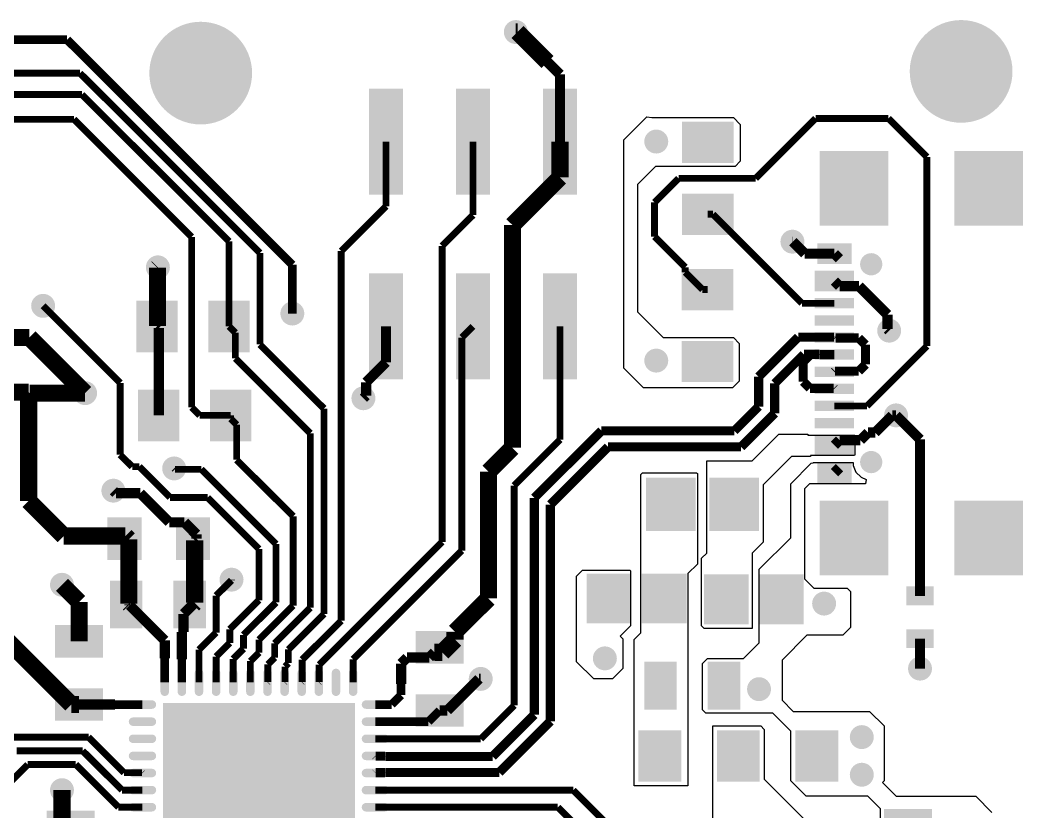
# Model space of a CAD drawing. Header units: inches. Extents: x 70.3 to 121.3, y 69 to 111.2.
# Drawn here: x 92.03 to 121.3, y 87.61 to 110.75 of the extents above; entities that cross this region are included whole.
import ezdxf

# ---------------------------------------------------------------- set-up
doc = ezdxf.new("R2010")
doc.units = ezdxf.units.IN
doc.layers.add('L1 -Signal)', color=1, linetype='Continuous')

msp = doc.modelspace()

# ---------------------------------------------------------------- hatches: boundary and pattern name
at = {"layer": 'L1 -Signal)'}
h = msp.add_hatch(color=7, dxfattribs=at)
edge = h.paths.add_edge_path()
edge.add_arc((97.3, 109.2), 1.5, 0, 360)
h = msp.add_hatch(color=7, dxfattribs=at)
edge = h.paths.add_edge_path()
edge.add_arc((106.5, 110.4), 0.35, 0, 360)
h = msp.add_hatch(color=7, dxfattribs=at)
edge = h.paths.add_edge_path()
edge.add_arc((119.5, 109.25), 1.5, 0, 360)
for points in [[(103.21, 105.65), (102.21, 105.65), (102.21, 108.75), (103.21, 108.75)], [(105.75, 105.65), (104.75, 105.65), (104.75, 108.75), (105.75, 108.75)], [(108.29, 105.65), (107.29, 105.65), (107.29, 108.75), (108.29, 108.75)], [(111.348, 106.574), (111.348, 107.781), (112.856, 107.781), (112.856, 106.574)], [(115.375, 104.745), (115.375, 106.925), (117.375, 106.925), (117.375, 104.745)], [(119.305, 104.745), (119.305, 106.925), (121.305, 106.925), (121.305, 104.745)], [(111.348, 104.473), (111.348, 105.679), (112.856, 105.679), (112.856, 104.473)], [(115.3, 103.625), (115.3, 104.225), (116.3, 104.225), (116.3, 103.625)], [(112.854, 103.479), (112.854, 102.273), (111.346, 102.273), (111.346, 103.479)], [(115.225, 102.825), (115.225, 103.425), (116.375, 103.425), (116.375, 102.825)], [(103.21, 100.25), (102.21, 100.25), (102.21, 103.35), (103.21, 103.35)], [(105.75, 100.25), (104.75, 100.25), (104.75, 103.35), (105.75, 103.35)], [(108.29, 100.25), (107.29, 100.25), (107.29, 103.35), (108.29, 103.35)], [(96.627, 101.046), (95.421, 101.046), (95.421, 102.554), (96.627, 102.554)], [(98.729, 101.046), (97.523, 101.046), (97.523, 102.554), (98.729, 102.554)], [(115.225, 102.325), (115.225, 102.625), (116.375, 102.625), (116.375, 102.325)], [(115.225, 101.825), (115.225, 102.125), (116.375, 102.125), (116.375, 101.825)], [(115.225, 101.325), (115.225, 101.625), (116.375, 101.625), (116.375, 101.325)], [(112.854, 101.377), (112.854, 100.171), (111.346, 100.171), (111.346, 101.377)], [(115.225, 100.825), (115.225, 101.125), (116.375, 101.125), (116.375, 100.825)], [(115.225, 100.325), (115.225, 100.625), (116.375, 100.625), (116.375, 100.325)], [(96.677, 98.446), (95.471, 98.446), (95.471, 99.954), (96.677, 99.954)], [(98.779, 98.446), (97.573, 98.446), (97.573, 99.954), (98.779, 99.954)], [(115.225, 99.825), (115.225, 100.125), (116.375, 100.125), (116.375, 99.825)], [(115.225, 99.325), (115.225, 99.625), (116.375, 99.625), (116.375, 99.325)], [(115.225, 98.825), (115.225, 99.125), (116.375, 99.125), (116.375, 98.825)], [(115.225, 98.025), (115.225, 98.625), (116.375, 98.625), (116.375, 98.025)], [(115.3, 97.225), (115.3, 97.825), (116.3, 97.825), (116.3, 97.225)], [(111.752, 95.822), (110.297, 95.822), (110.297, 97.378), (111.752, 97.378)], [(113.603, 95.822), (112.148, 95.822), (112.148, 97.378), (113.603, 97.378)], [(115.375, 94.525), (115.375, 96.705), (117.375, 96.705), (117.375, 94.525)], [(119.305, 94.525), (119.305, 96.705), (121.305, 96.705), (121.305, 94.525)], [(94.575, 96.225), (95.575, 96.225), (95.575, 94.975), (94.575, 94.975)], [(96.575, 96.225), (97.575, 96.225), (97.575, 94.975), (96.575, 94.975)], [(109.872, 93.122), (108.567, 93.122), (108.567, 94.578), (109.872, 94.578)], [(111.483, 93.122), (110.178, 93.122), (110.178, 94.578), (111.483, 94.578)], [(94.65, 94.375), (95.6, 94.375), (95.6, 92.975), (94.65, 92.975)], [(96.5, 94.375), (97.45, 94.375), (97.45, 92.975), (96.5, 92.975)], [(111.992, 94.553), (113.297, 94.553), (113.297, 93.097), (111.992, 93.097)], [(113.603, 94.553), (114.908, 94.553), (114.908, 93.097), (113.603, 93.097)], [(118.7, 94.2), (118.7, 93.65), (117.9, 93.65), (117.9, 94.2)], [(93.05, 92.125), (93.05, 93.075), (94.45, 93.075), (94.45, 92.125)], [(104.975, 92.9), (104.975, 91.95), (103.575, 91.95), (103.575, 92.9)], [(118.7, 92.95), (118.7, 92.4), (117.9, 92.4), (117.9, 92.95)], [(110.25, 92), (111.2, 92), (111.2, 90.6), (110.25, 90.6)], [(112.1, 92), (113.05, 92), (113.05, 90.6), (112.1, 90.6)], [(93.05, 90.275), (93.05, 91.225), (94.45, 91.225), (94.45, 90.275)], [(96.2, 90.8), (101.8, 90.8), (101.8, 85.2), (96.2, 85.2)], [(104.975, 91.05), (104.975, 90.1), (103.575, 90.1), (103.575, 91.05)], [(111.331, 89.995), (111.331, 88.495), (110.081, 88.495), (110.081, 89.995)], [(113.621, 89.995), (113.621, 88.495), (112.371, 88.495), (112.371, 89.995)], [(115.911, 89.995), (115.911, 88.495), (114.661, 88.495), (114.661, 89.995)], [(92.8, 86.7), (92.8, 87.65), (94.2, 87.65), (94.2, 86.7)], [(117.25, 86.749), (117.25, 87.699), (118.65, 87.699), (118.65, 86.749)]]:
    msp.add_hatch(color=7, dxfattribs=at).paths.add_polyline_path(points)
h = msp.add_hatch(color=7, dxfattribs=at)
edge = h.paths.add_edge_path()
edge.add_arc((110.6, 107.2), 0.35, 0, 360)
h = msp.add_hatch(color=7, dxfattribs=at)
edge = h.paths.add_edge_path()
edge.add_arc((114.575, 104.275), 0.35, 0, 360)
h = msp.add_hatch(color=7, dxfattribs=at)
edge = h.paths.add_edge_path()
edge.add_arc((96.05, 103.525), 0.35, 0, 360)
h = msp.add_hatch(color=7, dxfattribs=at)
edge = h.paths.add_edge_path()
edge.add_arc((116.875, 103.615), 0.325, 0, 360)
h = msp.add_hatch(color=7, dxfattribs=at)
edge = h.paths.add_edge_path()
edge.add_arc((92.7, 102.4), 0.35, 0, 360)
h = msp.add_hatch(color=7, dxfattribs=at)
edge = h.paths.add_edge_path()
edge.add_arc((99.975, 102.175), 0.35, 0, 360)
h = msp.add_hatch(color=7, dxfattribs=at)
edge = h.paths.add_edge_path()
edge.add_arc((117.4, 101.675), 0.35, 0, 360)
h = msp.add_hatch(color=7, dxfattribs=at)
edge = h.paths.add_edge_path()
edge.add_arc((110.6, 100.8), 0.35, 0, 360)
h = msp.add_hatch(color=7, dxfattribs=at)
edge = h.paths.add_edge_path()
edge.add_arc((93.925, 99.85), 0.35, 0, 360)
h = msp.add_hatch(color=7, dxfattribs=at)
edge = h.paths.add_edge_path()
edge.add_arc((102.05, 99.7), 0.35, 0, 360)
h = msp.add_hatch(color=7, dxfattribs=at)
edge = h.paths.add_edge_path()
edge.add_arc((117.6, 99.2), 0.35, 0, 360)
h = msp.add_hatch(color=7, dxfattribs=at)
edge = h.paths.add_edge_path()
edge.add_arc((116.875, 97.835), 0.325, 0, 360)
h = msp.add_hatch(color=7, dxfattribs=at)
edge = h.paths.add_edge_path()
edge.add_arc((96.525, 97.65), 0.35, 0, 360)
h = msp.add_hatch(color=7, dxfattribs=at)
edge = h.paths.add_edge_path()
edge.add_arc((94.75, 97), 0.35, 0, 360)
h = msp.add_hatch(color=7, dxfattribs=at)
edge = h.paths.add_edge_path()
edge.add_arc((93.25, 94.25), 0.35, 0, 360)
h = msp.add_hatch(color=7, dxfattribs=at)
edge = h.paths.add_edge_path()
edge.add_arc((98.2, 94.4), 0.35, 0, 360)
h = msp.add_hatch(color=7, dxfattribs=at)
edge = h.paths.add_edge_path()
edge.add_arc((115.5, 93.7), 0.35, 0, 360)
h = msp.add_hatch(color=7, dxfattribs=at)
edge = h.paths.add_edge_path()
edge.add_arc((109.1, 92.1), 0.35, 0, 360)
h = msp.add_hatch(color=7, dxfattribs=at)
edge = h.paths.add_edge_path()
edge.add_arc((118.3, 91.8), 0.35, 0, 360)
h = msp.add_hatch(color=7, dxfattribs=at)
edge = h.paths.add_edge_path()
edge.add_arc((96.25, 91.125), 0.125, 180, 360)
edge.add_line((96.375, 91.125), (96.375, 91.675))
edge.add_arc((96.25, 91.675), 0.125, 0, 180)
edge.add_line((96.125, 91.675), (96.125, 91.125))
h = msp.add_hatch(color=7, dxfattribs=at)
edge = h.paths.add_edge_path()
edge.add_arc((96.75, 91.125), 0.125, 180, 360)
edge.add_line((96.875, 91.125), (96.875, 91.675))
edge.add_arc((96.75, 91.675), 0.125, 0, 180)
edge.add_line((96.625, 91.675), (96.625, 91.125))
h = msp.add_hatch(color=7, dxfattribs=at)
edge = h.paths.add_edge_path()
edge.add_arc((97.25, 91.125), 0.125, 180, 360)
edge.add_line((97.375, 91.125), (97.375, 91.675))
edge.add_arc((97.25, 91.675), 0.125, 0, 180)
edge.add_line((97.125, 91.675), (97.125, 91.125))
h = msp.add_hatch(color=7, dxfattribs=at)
edge = h.paths.add_edge_path()
edge.add_arc((97.75, 91.125), 0.125, 180, 360)
edge.add_line((97.875, 91.125), (97.875, 91.675))
edge.add_arc((97.75, 91.675), 0.125, 0, 180)
edge.add_line((97.625, 91.675), (97.625, 91.125))
h = msp.add_hatch(color=7, dxfattribs=at)
edge = h.paths.add_edge_path()
edge.add_arc((98.25, 91.125), 0.125, 180, 360)
edge.add_line((98.375, 91.125), (98.375, 91.675))
edge.add_arc((98.25, 91.675), 0.125, 0, 180)
edge.add_line((98.125, 91.675), (98.125, 91.125))
h = msp.add_hatch(color=7, dxfattribs=at)
edge = h.paths.add_edge_path()
edge.add_arc((98.75, 91.125), 0.125, 180, 360)
edge.add_line((98.875, 91.125), (98.875, 91.675))
edge.add_arc((98.75, 91.675), 0.125, 0, 180)
edge.add_line((98.625, 91.675), (98.625, 91.125))
h = msp.add_hatch(color=7, dxfattribs=at)
edge = h.paths.add_edge_path()
edge.add_arc((99.25, 91.125), 0.125, 180, 360)
edge.add_line((99.375, 91.125), (99.375, 91.675))
edge.add_arc((99.25, 91.675), 0.125, 0, 180)
edge.add_line((99.125, 91.675), (99.125, 91.125))
h = msp.add_hatch(color=7, dxfattribs=at)
edge = h.paths.add_edge_path()
edge.add_arc((99.75, 91.125), 0.125, 180, 360)
edge.add_line((99.875, 91.125), (99.875, 91.675))
edge.add_arc((99.75, 91.675), 0.125, 0, 180)
edge.add_line((99.625, 91.675), (99.625, 91.125))
h = msp.add_hatch(color=7, dxfattribs=at)
edge = h.paths.add_edge_path()
edge.add_arc((100.25, 91.125), 0.125, 180, 360)
edge.add_line((100.375, 91.125), (100.375, 91.675))
edge.add_arc((100.25, 91.675), 0.125, 0, 180)
edge.add_line((100.125, 91.675), (100.125, 91.125))
h = msp.add_hatch(color=7, dxfattribs=at)
edge = h.paths.add_edge_path()
edge.add_arc((100.75, 91.125), 0.125, 180, 360)
edge.add_line((100.875, 91.125), (100.875, 91.675))
edge.add_arc((100.75, 91.675), 0.125, 0, 180)
edge.add_line((100.625, 91.675), (100.625, 91.125))
h = msp.add_hatch(color=7, dxfattribs=at)
edge = h.paths.add_edge_path()
edge.add_arc((101.25, 91.125), 0.125, 180, 360)
edge.add_line((101.375, 91.125), (101.375, 91.675))
edge.add_arc((101.25, 91.675), 0.125, 0, 180)
edge.add_line((101.125, 91.675), (101.125, 91.125))
h = msp.add_hatch(color=7, dxfattribs=at)
edge = h.paths.add_edge_path()
edge.add_arc((101.75, 91.125), 0.125, 180, 360)
edge.add_line((101.875, 91.125), (101.875, 91.675))
edge.add_arc((101.75, 91.675), 0.125, 0, 180)
edge.add_line((101.625, 91.675), (101.625, 91.125))
h = msp.add_hatch(color=7, dxfattribs=at)
edge = h.paths.add_edge_path()
edge.add_arc((105.475, 91.5), 0.35, 0, 360)
h = msp.add_hatch(color=7, dxfattribs=at)
edge = h.paths.add_edge_path()
edge.add_arc((113.6, 91.2), 0.35, 0, 360)
h = msp.add_hatch(color=7, dxfattribs=at)
edge = h.paths.add_edge_path()
edge.add_arc((95.875, 90.75), 0.125, 270, 450)
edge.add_line((95.875, 90.875), (95.325, 90.875))
edge.add_arc((95.325, 90.75), 0.125, 90, 270)
edge.add_line((95.325, 90.625), (95.875, 90.625))
h = msp.add_hatch(color=7, dxfattribs=at)
edge = h.paths.add_edge_path()
edge.add_arc((102.675, 90.75), 0.125, 270, 450)
edge.add_line((102.675, 90.875), (102.125, 90.875))
edge.add_arc((102.125, 90.75), 0.125, 90, 270)
edge.add_line((102.125, 90.625), (102.675, 90.625))
h = msp.add_hatch(color=7, dxfattribs=at)
edge = h.paths.add_edge_path()
edge.add_arc((95.875, 90.25), 0.125, 270, 450)
edge.add_line((95.875, 90.375), (95.325, 90.375))
edge.add_arc((95.325, 90.25), 0.125, 90, 270)
edge.add_line((95.325, 90.125), (95.875, 90.125))
h = msp.add_hatch(color=7, dxfattribs=at)
edge = h.paths.add_edge_path()
edge.add_arc((96.8, 90.2), 0.25, 0, 360)
h = msp.add_hatch(color=7, dxfattribs=at)
edge = h.paths.add_edge_path()
edge.add_arc((97.9, 90.2), 0.25, 0, 360)
h = msp.add_hatch(color=7, dxfattribs=at)
edge = h.paths.add_edge_path()
edge.add_arc((99, 90.2), 0.25, 0, 360)
h = msp.add_hatch(color=7, dxfattribs=at)
edge = h.paths.add_edge_path()
edge.add_arc((100.1, 90.2), 0.25, 0, 360)
h = msp.add_hatch(color=7, dxfattribs=at)
edge = h.paths.add_edge_path()
edge.add_arc((101.2, 90.2), 0.25, 0, 360)
h = msp.add_hatch(color=7, dxfattribs=at)
edge = h.paths.add_edge_path()
edge.add_arc((102.675, 90.25), 0.125, 270, 450)
edge.add_line((102.675, 90.375), (102.125, 90.375))
edge.add_arc((102.125, 90.25), 0.125, 90, 270)
edge.add_line((102.125, 90.125), (102.675, 90.125))
h = msp.add_hatch(color=7, dxfattribs=at)
edge = h.paths.add_edge_path()
edge.add_arc((116.6, 89.8), 0.35, 0, 360)
h = msp.add_hatch(color=7, dxfattribs=at)
edge = h.paths.add_edge_path()
edge.add_arc((95.875, 89.75), 0.125, 270, 450)
edge.add_line((95.875, 89.875), (95.325, 89.875))
edge.add_arc((95.325, 89.75), 0.125, 90, 270)
edge.add_line((95.325, 89.625), (95.875, 89.625))
h = msp.add_hatch(color=7, dxfattribs=at)
edge = h.paths.add_edge_path()
edge.add_arc((102.675, 89.75), 0.125, 270, 450)
edge.add_line((102.675, 89.875), (102.125, 89.875))
edge.add_arc((102.125, 89.75), 0.125, 90, 270)
edge.add_line((102.125, 89.625), (102.675, 89.625))
h = msp.add_hatch(color=7, dxfattribs=at)
edge = h.paths.add_edge_path()
edge.add_arc((95.875, 89.25), 0.125, 270, 450)
edge.add_line((95.875, 89.375), (95.325, 89.375))
edge.add_arc((95.325, 89.25), 0.125, 90, 270)
edge.add_line((95.325, 89.125), (95.875, 89.125))
h = msp.add_hatch(color=7, dxfattribs=at)
edge = h.paths.add_edge_path()
edge.add_arc((96.8, 89.1), 0.25, 0, 360)
h = msp.add_hatch(color=7, dxfattribs=at)
edge = h.paths.add_edge_path()
edge.add_arc((97.9, 89.1), 0.25, 0, 360)
h = msp.add_hatch(color=7, dxfattribs=at)
edge = h.paths.add_edge_path()
edge.add_arc((99, 89.1), 0.25, 0, 360)
h = msp.add_hatch(color=7, dxfattribs=at)
edge = h.paths.add_edge_path()
edge.add_arc((100.1, 89.1), 0.25, 0, 360)
h = msp.add_hatch(color=7, dxfattribs=at)
edge = h.paths.add_edge_path()
edge.add_arc((101.2, 89.1), 0.25, 0, 360)
h = msp.add_hatch(color=7, dxfattribs=at)
edge = h.paths.add_edge_path()
edge.add_arc((102.675, 89.25), 0.125, 270, 450)
edge.add_line((102.675, 89.375), (102.125, 89.375))
edge.add_arc((102.125, 89.25), 0.125, 90, 270)
edge.add_line((102.125, 89.125), (102.675, 89.125))
h = msp.add_hatch(color=7, dxfattribs=at)
edge = h.paths.add_edge_path()
edge.add_arc((116.6, 88.7), 0.35, 0, 360)
h = msp.add_hatch(color=7, dxfattribs=at)
edge = h.paths.add_edge_path()
edge.add_arc((95.875, 88.75), 0.125, 270, 450)
edge.add_line((95.875, 88.875), (95.325, 88.875))
edge.add_arc((95.325, 88.75), 0.125, 90, 270)
edge.add_line((95.325, 88.625), (95.875, 88.625))
h = msp.add_hatch(color=7, dxfattribs=at)
edge = h.paths.add_edge_path()
edge.add_arc((102.675, 88.75), 0.125, 270, 450)
edge.add_line((102.675, 88.875), (102.125, 88.875))
edge.add_arc((102.125, 88.75), 0.125, 90, 270)
edge.add_line((102.125, 88.625), (102.675, 88.625))
h = msp.add_hatch(color=7, dxfattribs=at)
edge = h.paths.add_edge_path()
edge.add_arc((93.25, 88.25), 0.35, 0, 360)
h = msp.add_hatch(color=7, dxfattribs=at)
edge = h.paths.add_edge_path()
edge.add_arc((95.875, 88.25), 0.125, 270, 450)
edge.add_line((95.875, 88.375), (95.325, 88.375))
edge.add_arc((95.325, 88.25), 0.125, 90, 270)
edge.add_line((95.325, 88.125), (95.875, 88.125))
h = msp.add_hatch(color=7, dxfattribs=at)
edge = h.paths.add_edge_path()
edge.add_arc((96.8, 88), 0.25, 0, 360)
h = msp.add_hatch(color=7, dxfattribs=at)
edge = h.paths.add_edge_path()
edge.add_arc((97.9, 88), 0.25, 0, 360)
h = msp.add_hatch(color=7, dxfattribs=at)
edge = h.paths.add_edge_path()
edge.add_arc((99, 88), 0.25, 0, 360)
h = msp.add_hatch(color=7, dxfattribs=at)
edge = h.paths.add_edge_path()
edge.add_arc((100.1, 88), 0.25, 0, 360)
h = msp.add_hatch(color=7, dxfattribs=at)
edge = h.paths.add_edge_path()
edge.add_arc((101.2, 88), 0.25, 0, 360)
h = msp.add_hatch(color=7, dxfattribs=at)
edge = h.paths.add_edge_path()
edge.add_arc((102.675, 88.25), 0.125, 270, 450)
edge.add_line((102.675, 88.375), (102.125, 88.375))
edge.add_arc((102.125, 88.25), 0.125, 90, 270)
edge.add_line((102.125, 88.125), (102.675, 88.125))
h = msp.add_hatch(color=7, dxfattribs=at)
edge = h.paths.add_edge_path()
edge.add_arc((95.875, 87.75), 0.125, 270, 450)
edge.add_line((95.875, 87.875), (95.325, 87.875))
edge.add_arc((95.325, 87.75), 0.125, 90, 270)
edge.add_line((95.325, 87.625), (95.875, 87.625))
h = msp.add_hatch(color=7, dxfattribs=at)
edge = h.paths.add_edge_path()
edge.add_arc((102.675, 87.75), 0.125, 270, 450)
edge.add_line((102.675, 87.875), (102.125, 87.875))
edge.add_arc((102.125, 87.75), 0.125, 90, 270)
edge.add_line((102.125, 87.625), (102.675, 87.625))

# ---------------------------------------------------------------- linework, layer by layer
for p, q in [((109.65, 107.25), (110.325, 107.925)), ((110.325, 107.925), (110.475, 107.9)), ((110.475, 107.9), (112.85, 107.9)), ((112.85, 107.9), (113.05, 107.7)), ((113.05, 107.7), (113.05, 106.625)), ((109.65, 100.575), (109.65, 107.25)), ((113.05, 106.625), (112.9, 106.475)), ((110.575, 106.475), (110.05, 105.95)), ((112.9, 106.475), (110.575, 106.475)), ((110.05, 105.95), (110.05, 102.225)), ((110.05, 102.225), (110.8, 101.475)), ((110.8, 101.475), (112.85, 101.475)), ((112.85, 101.475), (113.025, 101.3)), ((113.025, 101.3), (113.025, 100.2)), ((110.225, 100), (109.65, 100.575)), ((113.025, 100.2), (112.825, 100)), ((112.825, 100), (110.225, 100)), ((113.4, 97.875), (114.175, 98.65)), ((114.175, 98.65), (115.025, 98.65)), ((115.025, 98.65), (115.025, 98.625)), ((115.025, 98.625), (116.4, 98.625)), ((116.4, 98.625), (116.4, 98.06)), ((112.075, 95.175), (112.075, 97.875)), ((112.075, 97.875), (113.4, 97.875)), ((114.55, 98), (113.725, 97.175)), ((114.525, 97.2), (115.126, 97.801)), ((115.1, 98), (114.55, 98)), ((115.916, 98.025), (115.1, 98.025)), ((115.1, 98.025), (115.1, 98)), ((115.126, 97.801), (115.178, 97.812)), ((115.178, 97.812), (115.192, 97.821)), ((115.192, 97.821), (115.916, 97.821)), ((115.95, 98.032), (115.916, 98.025)), ((115.916, 97.821), (115.935, 97.825)), ((115.935, 97.825), (115.95, 97.825)), ((115.984, 98.025), (115.95, 98.032)), ((115.95, 97.825), (115.965, 97.825)), ((115.965, 97.825), (115.984, 97.821)), ((116.385, 98.025), (115.984, 98.025)), ((115.984, 97.821), (116.35, 97.821)), ((116.35, 97.821), (116.35, 97.731)), ((116.4, 98.06), (116.385, 98.025)), ((110.15, 97.475), (110.2, 97.525)), ((110.2, 97.525), (111.775, 97.525)), ((111.775, 97.525), (111.8, 97.5)), ((111.8, 97.5), (111.8, 94.85)), ((116.35, 97.731), (116.43, 97.538)), ((116.43, 97.538), (116.578, 97.39)), ((110.15, 92.85), (110.15, 97.475)), ((116.578, 97.39), (116.73, 97.327)), ((116.73, 97.327), (116.704, 97.2)), ((113.725, 97.175), (113.725, 95.5)), ((114.525, 95.625), (114.525, 97.2)), ((115.075, 97.2), (114.925, 97.05)), ((114.925, 97.05), (114.925, 94.425)), ((116.704, 97.2), (115.075, 97.2)), ((113.725, 95.5), (113.4, 95.175)), ((113.604, 94.704), (114.525, 95.625)), ((111.925, 95.025), (112.075, 95.175)), ((113.4, 95.175), (113.4, 92.975)), ((111.925, 93.05), (111.925, 95.025)), ((108.275, 94.5), (108.45, 94.675)), ((108.45, 94.675), (109.84, 94.675)), ((109.84, 94.675), (109.85, 94.65)), ((109.85, 94.65), (109.85, 93.05)), ((111.8, 94.85), (111.525, 94.575)), ((111.525, 94.575), (111.525, 88.375)), ((113.604, 92.975), (113.604, 94.704)), ((108.275, 92), (108.275, 94.5)), ((114.925, 94.425), (115.2, 94.15)), ((115.2, 94.15), (116.175, 94.15)), ((116.175, 94.15), (116.275, 94.05)), ((116.275, 94.05), (116.275, 93)), ((109.85, 93.05), (109.55, 92.75)), ((109.95, 92.65), (110.15, 92.85)), ((112, 92.975), (111.925, 93.05)), ((113.4, 92.975), (112, 92.975)), ((113.6, 92.955), (113.604, 92.975)), ((113.6, 92.55), (113.6, 92.955)), ((116.275, 93), (116.05, 92.775)), ((109.55, 92.75), (109.625, 92.675)), ((109.625, 92.675), (109.625, 91.8)), ((109.95, 88.375), (109.95, 92.65)), ((113.15, 92.1), (113.6, 92.55)), ((115, 92.775), (114.275, 92.05)), ((116.05, 92.775), (115, 92.775)), ((108.775, 91.5), (108.275, 92)), ((111.95, 91.95), (112.1, 92.1)), ((111.95, 90.6), (111.95, 91.95)), ((112.1, 92.1), (113.15, 92.1)), ((114.275, 92.05), (114.275, 90.875)), ((109.625, 91.8), (109.325, 91.5)), ((109.325, 91.5), (108.775, 91.5)), ((114.275, 90.875), (114.6, 90.55)), ((112.05, 90.5), (111.95, 90.6)), ((114, 90.5), (112.05, 90.5)), ((114.525, 89.975), (114, 90.5)), ((114.6, 90.55), (116.825, 90.55)), ((116.825, 90.55), (117.25, 90.125)), ((112.25, 83.925), (112.25, 90.125)), ((112.25, 90.125), (113.65, 90.125)), ((113.65, 90.125), (113.75, 90.025)), ((113.75, 90.025), (113.75, 88.575)), ((114.525, 88.525), (114.525, 89.975)), ((117.25, 90.125), (117.25, 88.525)), ((113.75, 88.575), (116.35, 85.975)), ((114.975, 88.075), (114.525, 88.525)), ((117.25, 88.525), (117.2, 88.475)), ((117.2, 88.475), (117.6, 88.075)), ((111.525, 88.375), (109.95, 88.375)), ((116.775, 88.075), (114.975, 88.075)), ((117.15, 87.7), (116.775, 88.075)), ((117.6, 88.075), (119.925, 88.075)), ((119.925, 88.075), (120.4, 87.6)), ((117.15, 86.775), (117.15, 87.7))]:
    msp.add_line(p, q, dxfattribs=at)
for points, const_width in [([(106.5, 110.4), (106.55, 110.4)], 0.5), ([(106.55, 110.4), (107.425, 109.525)], 0.5), ([(85.451, 110.175), (93.4, 110.175)], 0.25), ([(93.4, 110.175), (99.975, 103.6)], 0.25), ([(107.425, 109.525), (107.79, 109.16)], 0.3), ([(86.257, 109.2), (93.774, 109.2)], 0.2), ([(93.774, 109.2), (99.029, 103.945)], 0.2), ([(107.79, 107.2), (107.79, 109.16)], 0.3), ([(84.1, 108.575), (93.833, 108.575)], 0.2), ([(93.833, 108.575), (98.126, 104.282)], 0.2), ([(84.225, 107.85), (93.6, 107.85)], 0.2), ([(93.6, 107.85), (97.037, 104.413)], 0.2), ([(113.5, 106.125), (115.25, 107.875)], 0.2), ([(115.25, 107.875), (117.375, 107.875)], 0.2), ([(117.375, 107.875), (118.5, 106.75)], 0.2), ([(102.71, 105.31), (102.71, 107.2)], 0.2), ([(105.25, 105.05), (105.25, 107.2)], 0.2), ([(107.79, 106.15), (107.79, 107.2)], 0.5), ([(118.5, 101.225), (118.5, 106.75)], 0.2), ([(106.4, 104.76), (107.79, 106.15)], 0.5), ([(110.55, 105.425), (111.25, 106.125)], 0.2), ([(111.25, 106.125), (113.5, 106.125)], 0.2), ([(101.4, 104), (102.71, 105.31)], 0.2), ([(110.55, 104.426), (110.55, 105.425)], 0.2), ([(104.35, 104.15), (105.25, 105.05)], 0.2), ([(112.102, 105.076), (112.252, 105.076)], 0.2), ([(112.252, 105.076), (114.853, 102.475)], 0.2), ([(106.4, 98.253), (106.4, 104.76)], 0.5), ([(110.55, 104.426), (111.446, 103.53)], 0.2), ([(97.037, 99.435), (97.037, 104.413)], 0.2), ([(98.126, 101.8), (98.126, 104.282)], 0.2), ([(104.35, 95.503), (104.35, 104.15)], 0.2), ([(114.575, 104.275), (114.586, 104.275)], 0.3), ([(114.586, 104.275), (114.936, 103.925)], 0.3), ([(99.029, 101.271), (99.029, 103.945)], 0.2), ([(101.4, 93.2), (101.4, 104)], 0.2), ([(114.936, 103.925), (115.8, 103.925)], 0.3), ([(115.8, 103.925), (115.95, 103.775)], 0.3), ([(96.037, 103.512), (96.05, 103.525)], 0.5), ([(96.037, 101.813), (96.037, 103.512)], 0.5), ([(99.975, 102.175), (99.975, 103.6)], 0.25), ([(111.446, 103.379), (111.446, 103.53)], 0.2), ([(111.446, 103.379), (111.949, 102.876)], 0.2), ([(115.8, 103.125), (115.95, 102.975)], 0.3), ([(115.95, 102.975), (116.52, 102.975)], 0.3), ([(116.52, 102.975), (117.35, 102.145)], 0.3), ([(111.949, 102.876), (112.1, 102.876)], 0.2), ([(92.7, 102.4), (94.95, 100.15)], 0.2), ([(114.853, 102.475), (115.8, 102.475)], 0.2), ([(117.35, 101.725), (117.35, 102.145)], 0.3), ([(96.024, 101.8), (96.037, 101.813)], 0.5), ([(96.024, 101.8), (96.074, 101.75)], 0.3), ([(96.074, 99.2), (96.074, 101.75)], 0.3), ([(98.126, 101.8), (98.312, 101.614)], 0.2), ([(102.71, 100.75), (102.71, 101.8)], 0.3), ([(104.925, 101.475), (105.25, 101.8)], 0.2), ([(107.79, 98.49), (107.79, 101.8)], 0.2), ([(91, 101.475), (92.3, 101.475)], 0.5), ([(92.3, 101.475), (93.925, 99.85)], 0.5), ([(98.312, 100.863), (98.312, 101.614)], 0.2), ([(113.588, 100.327), (114.745, 101.484)], 0.267), ([(114.745, 101.484), (115.791, 101.484)], 0.267), ([(115.791, 101.484), (115.8, 101.475)], 0.267), ([(115.82, 101.475), (115.836, 101.459)], 0.267), ([(117.35, 101.725), (117.4, 101.675)], 0.3), ([(99.029, 101.271), (100.9, 99.4)], 0.2), ([(104.925, 95.25), (104.925, 101.475)], 0.2), ([(115.836, 101.459), (116.513, 101.459)], 0.267), ([(116.513, 101.459), (116.709, 101.263)], 0.267), ([(116.709, 100.687), (116.709, 101.263)], 0.267), ([(116.75, 99.475), (118.5, 101.225)], 0.2), ([(114.058, 100.132), (114.911, 100.985)], 0.267), ([(114.891, 100.768), (115.107, 100.984)], 0.267), ([(114.911, 100.985), (115.107, 100.985)], 0.267), ([(115.107, 100.985), (115.359, 100.985)], 0.267), ([(115.359, 100.985), (115.369, 100.975)], 0.267), ([(115.369, 100.975), (115.8, 100.975)], 0.267), ([(98.312, 100.863), (100.5, 98.675)], 0.2), ([(102.127, 100.167), (102.71, 100.75)], 0.3), ([(114.891, 100.187), (114.891, 100.768)], 0.267), ([(116.513, 100.491), (116.709, 100.687)], 0.267), ([(113.588, 99.458), (113.588, 100.327)], 0.267), ([(115.8, 100.475), (115.816, 100.491)], 0.267), ([(115.816, 100.491), (116.513, 100.491)], 0.267), ([(94.95, 98.05), (94.95, 100.15)], 0.2), ([(102.127, 99.777), (102.127, 100.167)], 0.3), ([(114.058, 99.263), (114.058, 100.132)], 0.267), ([(114.891, 100.187), (115.087, 99.991)], 0.267), ([(91.375, 99.875), (92.275, 99.875)], 0.5), ([(92.277, 99.823), (92.304, 99.85)], 0.5), ([(92.277, 96.698), (92.277, 99.823)], 0.5), ([(92.304, 99.85), (93.925, 99.85)], 0.5), ([(102.05, 99.7), (102.127, 99.777)], 0.3), ([(115.087, 99.991), (115.784, 99.991)], 0.267), ([(115.784, 99.991), (115.8, 99.975)], 0.267), ([(112.88, 98.75), (113.588, 99.458)], 0.267), ([(115.8, 99.475), (116.75, 99.475)], 0.2), ([(97.037, 99.435), (97.273, 99.2)], 0.2), ([(97.273, 99.2), (98.176, 99.2)], 0.2), ([(98.175, 99.199), (98.176, 99.2)], 0.2), ([(98.175, 99.101), (98.175, 99.199)], 0.2), ([(100.9, 93.4), (100.9, 99.4)], 0.2), ([(113.075, 98.28), (114.058, 99.263)], 0.267), ([(116.991, 98.699), (117.492, 99.2)], 0.3), ([(117.492, 99.2), (117.6, 99.2)], 0.3), ([(117.6, 99.2), (118.3, 98.5)], 0.3), ([(98.175, 99.101), (98.349, 98.926)], 0.2), ([(98.349, 97.901), (98.349, 98.926)], 0.2), ([(100.5, 93.578), (100.5, 98.675)], 0.2), ([(107.039, 96.789), (109, 98.75)], 0.267), ([(109, 98.75), (112.88, 98.75)], 0.267), ([(116.56, 98.475), (116.785, 98.699)], 0.3), ([(116.785, 98.699), (116.991, 98.699)], 0.3), ([(105.7, 97.553), (106.4, 98.253)], 0.5), ([(106.45, 97.15), (107.79, 98.49)], 0.2), ([(107.509, 96.594), (109.195, 98.28)], 0.267), ([(109.195, 98.28), (113.075, 98.28)], 0.267), ([(115.8, 98.325), (115.95, 98.475)], 0.3), ([(115.95, 98.475), (116.56, 98.475)], 0.3), ([(118.3, 93.925), (118.3, 98.5)], 0.3), ([(94.95, 98.05), (95.3, 97.7)], 0.2), ([(95.3, 97.7), (95.506, 97.7)], 0.2), ([(95.506, 97.7), (96.406, 96.8)], 0.2), ([(98.349, 97.901), (100, 96.25)], 0.2), ([(105.7, 93.85), (105.7, 97.553)], 0.5), ([(115.8, 97.525), (115.95, 97.675)], 0.3), ([(96.525, 97.65), (96.55, 97.625)], 0.2), ([(96.55, 97.625), (97.316, 97.625)], 0.2), ([(97.316, 97.625), (99.5, 95.441)], 0.2), ([(106.45, 90.725), (106.45, 97.15)], 0.2), ([(92.277, 96.698), (93.3, 95.675)], 0.5), ([(94.75, 97), (94.827, 96.923)], 0.3), ([(94.827, 96.923), (95.535, 96.923)], 0.3), ([(95.535, 96.923), (96.383, 96.075)], 0.3), ([(107.039, 90.454), (107.039, 96.789)], 0.267), ([(96.406, 96.8), (97.5, 96.8)], 0.2), ([(97.5, 96.8), (99, 95.3)], 0.2), ([(107.509, 90.259), (107.509, 96.594)], 0.267), ([(100, 93.644), (100, 96.25)], 0.2), ([(96.383, 96.075), (96.825, 96.075)], 0.3), ([(96.825, 96.075), (97.175, 95.725)], 0.3), ([(93.3, 95.675), (95.1, 95.675)], 0.5), ([(95.1, 95.675), (95.2, 95.575)], 0.5), ([(95.2, 93.7), (95.2, 95.575)], 0.5), ([(97.125, 95.55), (97.175, 95.6)], 0.5), ([(97.125, 93.725), (97.125, 95.55)], 0.5), ([(97.175, 95.6), (97.175, 95.725)], 0.3), ([(99.5, 93.734), (99.5, 95.441)], 0.2), ([(100.76, 91.913), (104.35, 95.503)], 0.2), ([(99, 93.8), (99, 95.3)], 0.2), ([(101.75, 92.075), (104.925, 95.25)], 0.2), ([(93.25, 94.25), (93.75, 93.75)], 0.5), ([(97.75, 93.931), (98.2, 94.381)], 0.2), ([(98.2, 94.381), (98.2, 94.4)], 0.2), ([(93.75, 92.6), (93.75, 93.75)], 0.5), ([(97.75, 92.851), (97.75, 93.931)], 0.2), ([(104.725, 92.875), (105.7, 93.85)], 0.5), ([(95.2, 93.7), (95.225, 93.675)], 0.5), ([(95.225, 93.65), (95.225, 93.675)], 0.3), ([(95.225, 93.65), (96.25, 92.625)], 0.3), ([(96.8, 93.4), (97.075, 93.675)], 0.3), ([(97.075, 93.675), (97.125, 93.725)], 0.5), ([(98.15, 92.95), (99, 93.8)], 0.2), ([(98.55, 92.784), (99.5, 93.734)], 0.2), ([(99, 92.644), (100, 93.644)], 0.2), ([(96.8, 92.875), (96.8, 93.4)], 0.3), ([(99.46, 92.538), (100.5, 93.578)], 0.2), ([(99.86, 92.36), (100.9, 93.4)], 0.2), ([(100.26, 92.06), (101.4, 93.2)], 0.2), ([(104.725, 92.65), (104.725, 92.875)], 0.5), ([(91.465, 92.81), (93.525, 90.75)], 0.5), ([(96.75, 92.875), (96.8, 92.875)], 0.3), ([(96.75, 92.075), (96.75, 92.875)], 0.3), ([(97.25, 92.351), (97.75, 92.851)], 0.2), ([(98.15, 92.55), (98.15, 92.95)], 0.2), ([(98.55, 92.384), (98.55, 92.784)], 0.2), ([(104.35, 92.275), (104.725, 92.65)], 0.5), ([(118.3, 91.8), (118.3, 92.675)], 0.3), ([(96.25, 92.1), (96.25, 92.625)], 0.3), ([(97.75, 92.15), (98.15, 92.55)], 0.2), ([(99, 92.269), (99, 92.644)], 0.2), ([(99.46, 92.125), (99.46, 92.538)], 0.2), ([(104.125, 92.275), (104.35, 92.275)], 0.5), ([(97.25, 91.4), (97.25, 92.351)], 0.2), ([(97.75, 91.4), (97.75, 92.15)], 0.2), ([(98.25, 92.084), (98.55, 92.384)], 0.2), ([(98.75, 92.019), (99, 92.269)], 0.2), ([(99.86, 91.96), (99.86, 92.36)], 0.2), ([(103.15, 91.949), (103.326, 92.124)], 0.3), ([(103.326, 92.124), (103.974, 92.124)], 0.3), ([(103.974, 92.124), (104.125, 92.275)], 0.3), ([(96.25, 91.4), (96.25, 92.1)], 0.25), ([(96.75, 91.4), (96.75, 92.075)], 0.25), ([(98.25, 91.4), (98.25, 92.084)], 0.2), ([(98.75, 91.4), (98.75, 92.019)], 0.2), ([(99.26, 91.925), (99.46, 92.125)], 0.2), ([(99.26, 91.41), (99.26, 91.925)], 0.2), ([(99.76, 91.86), (99.86, 91.96)], 0.2), ([(99.76, 91.41), (99.76, 91.86)], 0.2), ([(100.26, 91.41), (100.26, 92.06)], 0.2), ([(100.76, 91.41), (100.76, 91.913)], 0.2), ([(101.75, 91.4), (101.75, 92.075)], 0.2), ([(103.15, 91.35), (103.15, 91.949)], 0.3), ([(104.5, 90.575), (105.425, 91.5)], 0.3), ([(105.425, 91.5), (105.475, 91.5)], 0.3), ([(99.25, 91.4), (99.26, 91.41)], 0.2), ([(99.75, 91.4), (99.76, 91.41)], 0.2), ([(100.25, 91.4), (100.26, 91.41)], 0.2), ([(100.75, 91.4), (100.76, 91.41)], 0.2), ([(103.15, 91.025), (103.15, 91.35)], 0.25), ([(102.875, 90.75), (103.15, 91.025)], 0.25), ([(93.525, 90.75), (93.75, 90.75)], 0.5), ([(93.75, 90.75), (94.8, 90.75)], 0.3), ([(94.8, 90.75), (95.6, 90.75)], 0.25), ([(102.4, 90.75), (102.875, 90.75)], 0.25), ([(105.475, 89.75), (106.45, 90.725)], 0.2), ([(103.95, 90.25), (104.275, 90.575)], 0.25), ([(104.275, 90.575), (104.5, 90.575)], 0.3), ([(105.82, 89.235), (107.039, 90.454)], 0.267), ([(102.4, 90.25), (103.95, 90.25)], 0.25), ([(106.015, 88.765), (107.509, 90.259)], 0.267), ([(90.125, 89.8), (94.025, 89.8)], 0.2), ([(94.025, 89.8), (95.065, 88.76)], 0.2), ([(102.4, 89.75), (105.475, 89.75)], 0.2), ([(91.925, 89.4), (93.852, 89.4)], 0.2), ([(93.852, 89.4), (95.002, 88.25)], 0.2), ([(102.4, 89.25), (102.409, 89.241)], 0.267), ([(102.409, 89.241), (102.684, 89.241)], 0.267), ([(102.684, 89.241), (102.69, 89.235)], 0.267), ([(102.69, 89.235), (105.82, 89.235)], 0.267), ([(91.654, 88.404), (92.25, 89)], 0.2), ([(92.25, 89), (93.65, 89)], 0.2), ([(93.65, 89), (94.9, 87.75)], 0.2), ([(95.065, 88.76), (95.59, 88.76)], 0.2), ([(95.59, 88.76), (95.6, 88.75)], 0.2), ([(102.4, 88.75), (102.409, 88.759)], 0.267), ([(102.409, 88.759), (102.684, 88.759)], 0.267), ([(102.684, 88.759), (102.69, 88.765)], 0.267), ([(102.69, 88.765), (106.015, 88.765)], 0.267), ([(93.25, 87.425), (93.25, 88.25)], 0.5), ([(95.002, 88.25), (95.6, 88.25)], 0.2), ([(102.4, 88.25), (108.175, 88.25)], 0.2), ([(108.175, 88.25), (109.525, 86.9)], 0.2), ([(94.9, 87.75), (95.6, 87.75)], 0.2), ([(102.4, 87.75), (107.725, 87.75)], 0.2), ([(107.725, 87.75), (108.95, 86.525)], 0.2)]:
    msp.add_lwpolyline(points, dxfattribs=dict(at, const_width=const_width))
at = {"layer": 'L1 -Signal)', "const_width": 0.5}
msp.add_lwpolyline([(93.5, 87.175, -0.414214), (93.25, 87.425)], format="xyb", dxfattribs=at)
at = {"layer": 'L1 -Signal)', "const_width": 0.25}
msp.add_lwpolyline([(93.125, 87.425, 1), (93.375, 87.425, 1)], format="xyb", close=True, dxfattribs=at)

doc.saveas('drawing.dxf')
